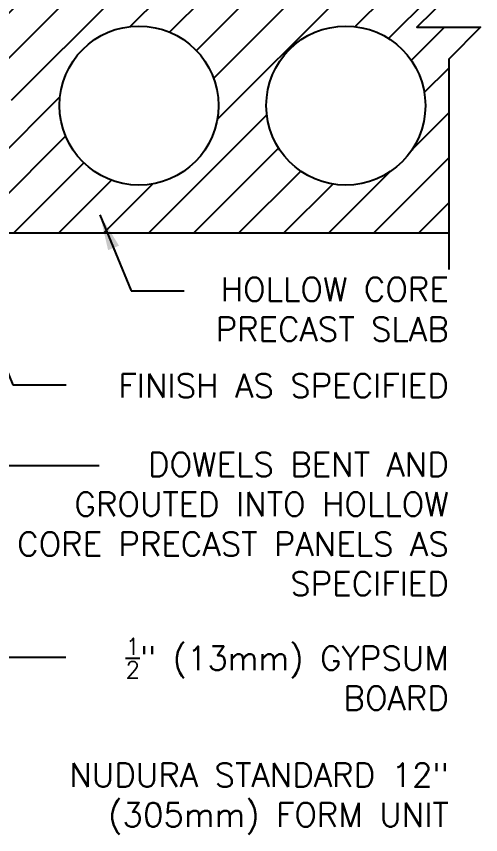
# Model space of a CAD drawing. Header units: inches. Extents: x 98 to 222, y 127 to 205.
# Drawn here: x 207.54 to 222.13, y 151.77 to 177.5 of the extents above; entities that cross this region are included whole.
import ezdxf

# ---------------------------------------------------------------- set-up
doc = ezdxf.new("R2010")
doc.units = ezdxf.units.IN
doc.header["$LTSCALE"] = 0.5
doc.header["$MEASUREMENT"] = 0
for name, color, linetype in [('HATCH', 12, 'Continuous'), ('line25', 2, 'Continuous'), ('LINE9', 9, 'Continuous'), ('TEXT', 4, 'Continuous')]:
    doc.layers.add(name, color=color, linetype=linetype)
doc.styles.add('DIM', font='romans.shx', dxfattribs={"width": 0.7})
doc.styles.add('ROMANS', font='romans.shx', dxfattribs={"height": 0.75})
doc.dimstyles.new('ext_12', dxfattribs={"dimscale": 12, "dimtxt": 0.09375, "dimasz": 0.09375, "dimexe": 0.09375, "dimexo": 0.0625, "dimgap": 0.0625, "dimtad": 1, "dimdec": 1, "dimzin": 3, "dimdsep": 46, "dimlunit": 4, "dimtxsty": 'DIM', "dimcen": 0.09, "dimdle": 0.09375, "dimclrt": 4, "dimadec": 0, "dimazin": 0, "dimtfac": 1, "dimtdec": 1, "dimtmove": 2, "dimatfit": 3, "dimfxl": 1, "dimfrac": 2, "dimtolj": 1, "dimtzin": 0, "dimarcsym": 0})

msp = doc.modelspace()

# ---------------------------------------------------------------- hatches: boundary and pattern name
at = {"layer": 'HATCH'}
h = msp.add_hatch(dxfattribs=at)
h.set_pattern_fill('ANSI31', color=256, scale=8, style=0)
h.paths.add_polyline_path([(221.133, 176.158), (222.133, 177.158), (221.133, 177.158), (220.133, 177.158), (221.133, 178.158), (221.133, 178.697), (204.396, 178.697), (202.396, 178.697), (198.396, 178.697), (198.396, 177.197, -1.788289), (196.165, 173.567), (194.72, 173.415), (194.556, 171.072, 1), (194.556, 170.697), (219.133, 170.697), (221.133, 170.697)])
h.paths.add_polyline_path([(215.396, 174.697, -1), (220.396, 174.697, -1)], flags=16)
h.paths.add_polyline_path([(208.896, 174.697, -1), (213.896, 174.697, -1)], flags=16)
h.paths.add_polyline_path([(202.396, 174.697, -1), (207.396, 174.697, -1)], flags=16)

# ---------------------------------------------------------------- linework, layer by layer
at = {"layer": 'line25'}
for p, q in [((194.556, 170.697), (219.133, 170.697)), ((199.869, 170.697), (221.133, 170.697))]:
    msp.add_line(p, q, dxfattribs=at)
for centre in [(211.396, 174.697), (217.896, 174.697)]:
    msp.add_circle(centre, 2.5, dxfattribs=at)
at = {"layer": 'LINE9'}
msp.add_lwpolyline([(221.133, 184.315), (221.133, 178.158), (220.133, 177.158), (221.133, 177.158), (222.133, 177.158), (221.133, 176.158), (221.133, 169.546)], dxfattribs=at)

# ---------------------------------------------------------------- texts
at = {"layer": 'TEXT', "char_height": 0.75, "attachment_point": 3, "style": 'ROMANS'}
for s, insert, width in [('HOLLOW CORE PRECAST SLAB', (221.133, 169.294), 12.93494), ('FINISH AS SPECIFIED', (221.133, 166.266), 15.67841), ('DOWELS BENT AND GROUTED INTO HOLLOW CORE PRECAST PANELS AS SPECIFIED', (221.133, 163.789), 15.19972), ('\\A1;{\\H0.7x;\\S1/2;}" (13mm) GYPSUM \\PBOARD', (221.133, 157.952), 17.21743), ('NUDURA STANDARD 12" (305mm) FORM UNIT', (221.133, 154.025), 17.21743)]:
    msp.add_mtext(s, dxfattribs=dict(at, insert=insert, width=width))

# ---------------------------------------------------------------- leaders
at = {"layer": 'TEXT'}
for points in [[(198.917, 174.697), (206.671, 163.385), (210.148, 163.385)], [(210.169, 171.262), (211.152, 168.87), (212.821, 168.87)], [(205.467, 170.697), (207.434, 165.912), (209.103, 165.912)], [(202.994, 157.351), (209.093, 157.351)]]:
    msp.add_leader(points, dimstyle='ext_12', override={"dimgap": 0.0625, "dimtad": 0}, dxfattribs=at)

doc.saveas('drawing.dxf')
